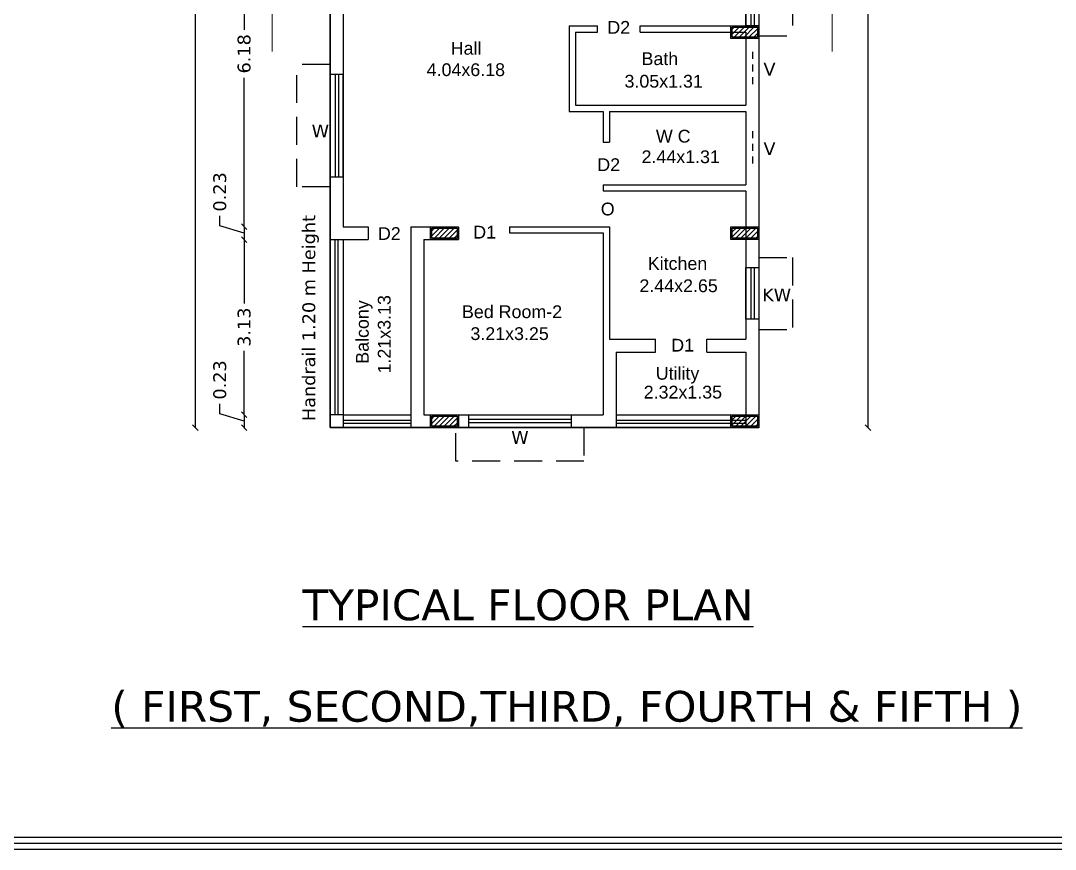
# Model space of a CAD drawing. Header units: metres. Extents: x 1161 to 1456, y 119 to 208.
# Drawn here: x 1334.32 to 1352.82, y 122.35 to 137.16 of the extents above; entities that cross this region are included whole.
import ezdxf

# ---------------------------------------------------------------- set-up
doc = ezdxf.new("R2010")
doc.units = ezdxf.units.M
doc.header["$MEASUREMENT"] = 0
doc.header["$PDMODE"] = 1
doc.header["$PDSIZE"] = -5
doc.linetypes.add('DASHED', pattern=[0.75, 0.5, -0.25])
doc.linetypes.add('HIDDEN2', pattern=[0.1875, 0.125, -0.0625])
doc.layers.add('DIM', color=6, linetype='Continuous', lineweight=15)
doc.layers.add('HAT', color=9, linetype='Continuous', lineweight=15)
doc.layers.add('GRID', color=8, linetype='Continuous')
doc.layers.add('TEXT', color=7, linetype='Continuous')
doc.styles.add('100sc mnt', font='arial.ttf', dxfattribs={"height": 12})
doc.styles.get("Standard").update_dxf_attribs({"font": 'verdana.ttf'})
doc.dimstyles.new('app', dxfattribs={"dimtxt": 0.23, "dimasz": 0.1, "dimexe": 0.18, "dimexo": 0.0625, "dimgap": 0.09, "dimtad": 0, "dimzin": 0, "dimdsep": 46, "dimtxsty": 'Standard', "dimblk": 'OBLIQUE', "dimcen": 0.09, "dimse1": 1, "dimse2": 1, "dimclrd": 8, "dimclre": 8, "dimclrt": 6, "dimadec": 0, "dimazin": 0, "dimtfac": 1, "dimtofl": 0, "dimtmove": 0, "dimatfit": 3, "dimfxl": 0, "dimtolj": 1, "dimtzin": 0, "dimarcsym": 0})

# ---------------------------------------------------------------- blocks, each defined once
blk = doc.blocks.new('A$C1343161E')
at = {"layer": 'DIM'}
for p, q in [((-0.395, 0), (0.395, 0)), ((0, 0), (0, -1.205))]:
    blk.add_line(p, q, dxfattribs=at)
blk.add_circle((0, 0.275), 0.275, dxfattribs=at)
at = {"layer": 'TEXT'}
blk.add_text('A', height=0.359, dxfattribs=at).set_placement((-0.14, 0.119))
blk = doc.blocks.new('_Oblique')
at = {"layer": 'HAT', "color": 0, "linetype": 'Continuous', "lineweight": -2}
blk.add_line((-0.5, -0.5), (0.5, 0.5), dxfattribs=at)
blk = doc.blocks.new('*D125')
at = {"color": 8, "lineweight": -2}
for p, q in [((1338.318, 139.66), (1338.318, 136.999)), ((1338.318, 133.48), (1338.318, 136.14))]:
    blk.add_line(p, q, dxfattribs=at)
at = {"layer": 'DEFPOINTS', "color": 0}
for p in [(1340.087, 139.66), (1338.318, 133.48), (1340.087, 133.48)]:
    blk.add_point(p, dxfattribs=at)
at = {"color": 8, "lineweight": -2, "xscale": 0.1, "yscale": 0.1, "zscale": 0.1}
for p, rotation in [((1338.318, 139.66), 90), ((1338.318, 133.48), 270)]:
    blk.add_blockref('_Oblique', p, dxfattribs=dict(at, rotation=rotation))
at = {"color": 6, "insert": (1338.318, 136.57), "char_height": 0.23, "attachment_point": 5, "rotation": 90}
blk.add_mtext('\\A1;6.18', dxfattribs=at)
blk = doc.blocks.new('*D126')
at = {"color": 8, "lineweight": -2}
for p, q in [((1337.883, 133.495), (1337.883, 133.675)), ((1338.318, 133.365), (1337.883, 133.495)), ((1338.318, 133.48), (1338.318, 133.25))]:
    blk.add_line(p, q, dxfattribs=at)
at = {"layer": 'DEFPOINTS', "color": 0}
for p in [(1340.087, 133.48), (1338.318, 133.25), (1340.087, 133.25)]:
    blk.add_point(p, dxfattribs=at)
at = {"color": 8, "lineweight": -2, "xscale": 0.1, "yscale": 0.1, "zscale": 0.1}
for p, rotation in [((1338.318, 133.48), 90), ((1338.318, 133.25), 270)]:
    blk.add_blockref('_Oblique', p, dxfattribs=dict(at, rotation=rotation))
at = {"color": 6, "insert": (1337.883, 134.102), "char_height": 0.23, "attachment_point": 5, "rotation": 90}
blk.add_mtext('\\A1;0.23', dxfattribs=at)
blk = doc.blocks.new('*D127')
at = {"color": 8, "lineweight": -2}
for p, q in [((1338.318, 133.25), (1338.318, 132.109)), ((1338.318, 130.12), (1338.318, 131.26))]:
    blk.add_line(p, q, dxfattribs=at)
at = {"layer": 'DEFPOINTS', "color": 0}
for p in [(1340.087, 133.25), (1338.318, 130.12), (1340.087, 130.12)]:
    blk.add_point(p, dxfattribs=at)
at = {"color": 8, "lineweight": -2, "xscale": 0.1, "yscale": 0.1, "zscale": 0.1}
for p, rotation in [((1338.318, 133.25), 90), ((1338.318, 130.12), 270)]:
    blk.add_blockref('_Oblique', p, dxfattribs=dict(at, rotation=rotation))
at = {"color": 6, "insert": (1338.318, 131.685), "char_height": 0.23, "attachment_point": 5, "rotation": 90}
blk.add_mtext('\\A1;3.13', dxfattribs=at)
blk = doc.blocks.new('*D128')
at = {"color": 8, "lineweight": -2}
for p, q in [((1337.883, 130.135), (1337.883, 130.315)), ((1338.318, 130.005), (1337.883, 130.135)), ((1338.318, 130.12), (1338.318, 129.89))]:
    blk.add_line(p, q, dxfattribs=at)
at = {"layer": 'DEFPOINTS', "color": 0}
for p in [(1340.087, 130.12), (1338.318, 129.89), (1340.087, 129.89)]:
    blk.add_point(p, dxfattribs=at)
at = {"color": 8, "lineweight": -2, "xscale": 0.1, "yscale": 0.1, "zscale": 0.1}
for p, rotation in [((1338.318, 130.12), 90), ((1338.318, 129.89), 270)]:
    blk.add_blockref('_Oblique', p, dxfattribs=dict(at, rotation=rotation))
at = {"color": 6, "insert": (1337.883, 130.742), "char_height": 0.23, "attachment_point": 5, "rotation": 90}
blk.add_mtext('\\A1;0.23', dxfattribs=at)
blk = doc.blocks.new('*D129')
at = {"color": 8, "lineweight": -2}
for p, q in [((1337.446, 155.95), (1337.446, 143.448)), ((1337.446, 129.89), (1337.446, 142.391))]:
    blk.add_line(p, q, dxfattribs=at)
at = {"layer": 'DEFPOINTS', "color": 0}
for p in [(1337.446, 155.95), (1339.857, 155.95), (1339.857, 129.89)]:
    blk.add_point(p, dxfattribs=at)
at = {"color": 8, "lineweight": -2, "xscale": 0.1, "yscale": 0.1, "zscale": 0.1}
for p, rotation in [((1337.446, 155.95), 90), ((1337.446, 129.89), 270)]:
    blk.add_blockref('_Oblique', p, dxfattribs=dict(at, rotation=rotation))
at = {"color": 6, "insert": (1337.446, 142.92), "char_height": 0.23, "attachment_point": 5, "rotation": 90}
blk.add_mtext('\\A1;26.06', dxfattribs=at)
blk = doc.blocks.new('*D111')
at = {"color": 8, "lineweight": -2}
for p, q in [((1349.469, 155.95), (1349.469, 143.448)), ((1349.469, 129.89), (1349.469, 142.391))]:
    blk.add_line(p, q, dxfattribs=at)
at = {"layer": 'DEFPOINTS', "color": 0}
for p in [(1347.517, 155.95), (1347.517, 129.89), (1349.469, 129.89)]:
    blk.add_point(p, dxfattribs=at)
at = {"color": 8, "lineweight": -2, "xscale": 0.1, "yscale": 0.1, "zscale": 0.1}
for p, rotation in [((1349.469, 155.95), 90), ((1349.469, 129.89), 270)]:
    blk.add_blockref('_Oblique', p, dxfattribs=dict(at, rotation=rotation))
at = {"color": 6, "insert": (1349.469, 142.92), "char_height": 0.23, "attachment_point": 5, "rotation": 90}
blk.add_mtext('\\A1;26.06', dxfattribs=at)
blk = doc.blocks.new('A$C360518C6')
at = {"layer": 'GRID'}
h = blk.add_hatch(dxfattribs=at)
h.set_pattern_fill('ANSI31', color=256, scale=0.5)
h.set_pattern_definition([(45, (1868.51851, -3008.56876), (-0.0441941738, 0.0441941738), [])])
h.paths.add_polyline_path([(-0.475, -0.203), (-0.475, -0.025), (-0.025, -0.025), (-0.025, -0.203)])
for points in [[(-0.5, -0.229), (-0.5, 0), (0, 0), (0, -0.229)], [(-0.475, -0.203), (-0.475, -0.025), (-0.025, -0.025), (-0.025, -0.203)]]:
    blk.add_lwpolyline(points, close=True)

msp = doc.modelspace()

# ---------------------------------------------------------------- linework, layer by layer
for p, q in [((1339.8573, 155.9496), (1339.8573, 129.8896)), ((1347.5173, 155.9496), (1347.5173, 129.8896)), ((1347.2873, 141.3896), (1347.2873, 137.0696)), ((1340.0873, 139.6596), (1340.0873, 133.4796)), ((1347.3723, 138.8984), (1347.3723, 137.0696)), ((1347.4323, 138.8984), (1347.4323, 137.0696)), ((1344.1273, 137.0696), (1344.1273, 135.5396)), ((1344.1273, 137.0696), (1344.6308, 137.0696)), ((1344.6308, 136.9596), (1344.6308, 137.0696)), ((1345.3928, 137.0696), (1347.2873, 137.0696)), ((1345.3928, 136.9596), (1345.3928, 137.0696)), ((1344.2373, 136.9596), (1344.2373, 135.6496)), ((1344.2373, 136.9596), (1344.6308, 136.9596)), ((1345.3928, 136.9596), (1347.2873, 136.9596)), ((1347.2873, 136.9596), (1347.2873, 135.6496)), ((1339.9423, 136.1999), (1339.9423, 134.3711)), ((1340.0023, 136.1999), (1340.0023, 134.3711)), ((1344.2373, 135.6496), (1347.2873, 135.6496)), ((1344.1273, 135.5396), (1344.7373, 135.5396)), ((1344.7373, 135.5396), (1344.7373, 134.9916)), ((1344.8473, 135.5396), (1344.8473, 134.9916)), ((1344.8473, 135.5396), (1347.2873, 135.5396)), ((1347.2873, 135.5396), (1347.2873, 134.2296)), ((1344.7373, 134.9916), (1344.8473, 134.9916)), ((1344.7373, 134.2296), (1344.7373, 134.1196)), ((1344.7373, 134.2296), (1347.2873, 134.2296)), ((1344.7373, 134.1196), (1347.2873, 134.1196)), ((1347.2873, 134.1196), (1347.2873, 131.4696)), ((1340.0873, 133.4796), (1340.5353, 133.4796)), ((1340.5353, 133.4796), (1340.5353, 133.2496)), ((1341.2973, 133.4796), (1341.2973, 129.8896)), ((1341.2973, 133.4796), (1341.5273, 133.4796)), ((1343.0617, 133.4796), (1343.0617, 133.3696)), ((1343.0617, 133.4796), (1344.8473, 133.4796)), ((1343.0617, 133.3696), (1344.7373, 133.3696)), ((1344.7373, 133.3696), (1344.7373, 130.1196)), ((1344.8473, 133.4796), (1344.8473, 131.4696)), ((1339.8573, 133.2496), (1340.5353, 133.2496)), ((1341.5273, 133.2496), (1341.5273, 130.1196)), ((1347.3723, 132.7497), (1347.3723, 131.8257)), ((1347.4323, 132.7497), (1347.4323, 131.8257)), ((1344.8473, 131.4696), (1345.6701, 131.4696)), ((1345.6701, 131.2396), (1345.6701, 131.4696)), ((1346.5845, 131.4696), (1347.2873, 131.4696)), ((1346.5845, 131.2396), (1346.5845, 131.4696)), ((1344.9673, 131.2396), (1344.9673, 129.8896)), ((1344.9673, 131.2396), (1345.6701, 131.2396)), ((1346.5845, 131.2396), (1347.2873, 131.2396)), ((1347.2873, 131.2396), (1347.2873, 129.8896)), ((1340.0873, 130.1196), (1339.8573, 130.1196)), ((1340.0873, 130.1196), (1340.0873, 129.8896)), ((1341.5273, 130.1196), (1344.7373, 130.1196)), ((1344.1617, 130.0346), (1342.3329, 130.0346)), ((1344.9673, 130.1196), (1347.2873, 130.1196)), ((1344.9673, 130.0237), (1347.2873, 130.0237)), ((1339.8573, 129.8896), (1347.5173, 129.8896)), ((1344.1617, 129.9746), (1342.3329, 129.9746)), ((1344.9673, 129.97), (1347.2873, 129.97))]:
    msp.add_line(p, q)
at = {"linetype": 'DASHED'}
for p, q in [((1348.1173, 139.0784), (1348.1173, 136.8896)), ((1347.5173, 136.8896), (1348.1173, 136.8896)), ((1339.8573, 136.3799), (1339.2573, 136.3799)), ((1339.2573, 134.1911), (1339.2573, 136.3799)), ((1339.8573, 134.1911), (1339.2573, 134.1911)), ((1347.5173, 132.9297), (1348.1173, 132.9297)), ((1348.1173, 132.9297), (1348.1173, 131.6457)), ((1347.5173, 131.6457), (1348.1173, 131.6457))]:
    msp.add_line(p, q, dxfattribs=at)
at = {"linetype": 'HIDDEN2'}
for p, q in [((1347.4023, 136.6046), (1347.4023, 136.0046)), ((1347.4023, 135.1846), (1347.4023, 134.5846))]:
    msp.add_line(p, q, dxfattribs=at)
for points in [[(1315.6187, 199.4511), (1315.6187, 122.3549), (1398.1445, 122.3549), (1398.1445, 199.4511)], [(1315.7271, 199.3427), (1315.7271, 122.4633), (1398.036, 122.4633), (1398.036, 199.3427)], [(1315.8356, 199.2342), (1315.8356, 122.5718), (1397.9276, 122.5718), (1397.9276, 199.2342)], [(1339.8573, 139.8896), (1341.6673, 139.8896), (1341.6673, 141.6196), (1347.5173, 141.6196), (1347.5173, 129.8896), (1339.8573, 129.8896)], [(1347.2873, 138.8984), (1347.5173, 138.8984), (1347.5173, 137.0696), (1347.2873, 137.0696)], [(1340.0873, 136.1999), (1339.8573, 136.1999), (1339.8573, 134.3711), (1340.0873, 134.3711)], [(1347.2873, 132.7497), (1347.5173, 132.7497), (1347.5173, 131.8257), (1347.2873, 131.8257)], [(1344.1617, 130.1196), (1344.1617, 129.8896), (1342.3329, 129.8896), (1342.3329, 130.1196)]]:
    msp.add_lwpolyline(points, close=True)
for points in [[(1341.5273, 133.4796), (1342.1473, 133.4796)], [(1339.9378, 133.2496), (1339.9378, 130.1196)], [(1339.9915, 133.2496), (1339.9915, 130.1196)], [(1340.0873, 133.2496), (1340.0873, 130.1196), (1341.2973, 130.1196)], [(1341.5273, 133.2496), (1342.1473, 133.2496)], [(1340.0873, 130.0237), (1341.2973, 130.0237)], [(1340.0873, 129.97), (1341.2973, 129.97)]]:
    msp.add_lwpolyline(points)
at = {"linetype": 'DASHED'}
msp.add_lwpolyline([(1344.3917, 129.8896), (1344.3917, 129.2896), (1342.1029, 129.2896), (1342.1029, 129.8896)], dxfattribs=at)

# ---------------------------------------------------------------- block references
for name, p in [('A$C1343161E', (1338.8166, 137.8135)), ('A$C1343161E', (1348.8289, 137.8135)), ('A$C360518C6', (1347.5173, 137.0696)), ('A$C360518C6', (1342.1473, 133.4796)), ('A$C360518C6', (1347.5173, 133.4782)), ('A$C360518C6', (1342.1473, 130.1182)), ('A$C360518C6', (1347.5173, 130.1182))]:
    msp.add_blockref(name, p)

# ---------------------------------------------------------------- texts
at = {"style": '100sc mnt'}
for s, height, p in [('D2', 0.22819, (1344.8089, 136.9283)), ('Hall', 0.22819, (1342.0098, 136.5539)), ('Bath', 0.22819, (1345.4197, 136.3687)), ('4.04x6.18', 0.22819, (1341.5802, 136.1719)), ('3.05x1.31', 0.22819, (1345.1159, 135.9657)), ('W C', 0.22819, (1345.6771, 134.9838)), ('2.44x1.31', 0.22819, (1345.4205, 134.6162)), ('D2', 0.22819, (1344.6293, 134.4745)), ('O', 0.2282, (1344.6918, 133.6826)), ('D2', 0.22819, (1340.7088, 133.2439)), ('D1', 0.22819, (1342.4125, 133.2689)), ('Kitchen', 0.22819, (1345.5315, 132.7094)), ('2.44x2.65', 0.22819, (1345.3826, 132.3113)), ('Bed Room-2', 0.22819, (1342.211, 131.8469)), ('3.21x3.25', 0.22819, (1342.362, 131.4555)), ('D1', 0.22819, (1345.9512, 131.2494)), ('Utility', 0.22819, (1345.6737, 130.7462)), ('2.32x1.35', 0.22819, (1345.4589, 130.41))]:
    msp.add_text(s, height=height, dxfattribs=at).set_placement(p)
for s, height, p in [('V', 0.23, (1347.5994, 136.1802)), ('W', 0.23, (1339.5242, 135.0758)), ('V', 0.23, (1347.5994, 134.7602)), ('KW', 0.23, (1347.5756, 132.146)), ('W', 0.23, (1343.0909, 129.6001)), ('%%UTYPICAL FLOOR PLAN', 0.55, (1339.3587, 126.4483)), ('%%U( FIRST, SECOND,THIRD, FOURTH & FIFTH )', 0.55, (1335.9428, 124.6357))]:
    msp.add_text(s, height=height).set_placement(p)
msp.add_text('Handrail 1.20 m Height', height=0.23, rotation=90).set_placement((1339.5881, 130.0062))
for s, p in [('1.21x3.13', (1340.9354, 130.8576)), ('Balcony', (1340.544, 131.0318))]:
    msp.add_text(s, height=0.22819, rotation=90, dxfattribs=at).set_placement(p)

# ---------------------------------------------------------------- dimensions: what is measured, and where the dimension line sits
for base, p1, p2, picture, middle in [((1337.4462, 155.9496), (1339.8573, 129.8896), (1339.8573, 155.9496), '*D129', (1337.4462, 142.9196)), ((1338.3181, 133.4796), (1340.0873, 139.6596), (1340.0873, 133.4796), '*D125', (1338.3181, 136.5696)), ((1338.3181, 133.2496), (1340.0873, 133.4796), (1340.0873, 133.2496), '*D126', (1337.8833, 133.765)), ((1338.3181, 130.1196), (1340.0873, 133.2496), (1340.0873, 130.1196), '*D127', (1338.3181, 131.6846)), ((1338.3181, 129.8896), (1340.0873, 130.1196), (1340.0873, 129.8896), '*D128', (1337.8833, 130.405))]:
    dim = msp.add_linear_dim(base=base, p1=p1, p2=p2, angle=90, dimstyle='app', override={"dimtmove": 1})
    dim.commit()
    dim.dimension.update_dxf_attribs({"geometry": picture, "text_midpoint": middle})
dim = msp.add_linear_dim(base=(1349.4693, 129.8896), p1=(1347.5173, 155.9496), p2=(1347.5173, 129.8896), angle=90, dimstyle='app')
dim.commit()
dim.dimension.update_dxf_attribs({"geometry": '*D111', "text_midpoint": (1349.4693, 142.9196)})

doc.saveas('drawing.dxf')
